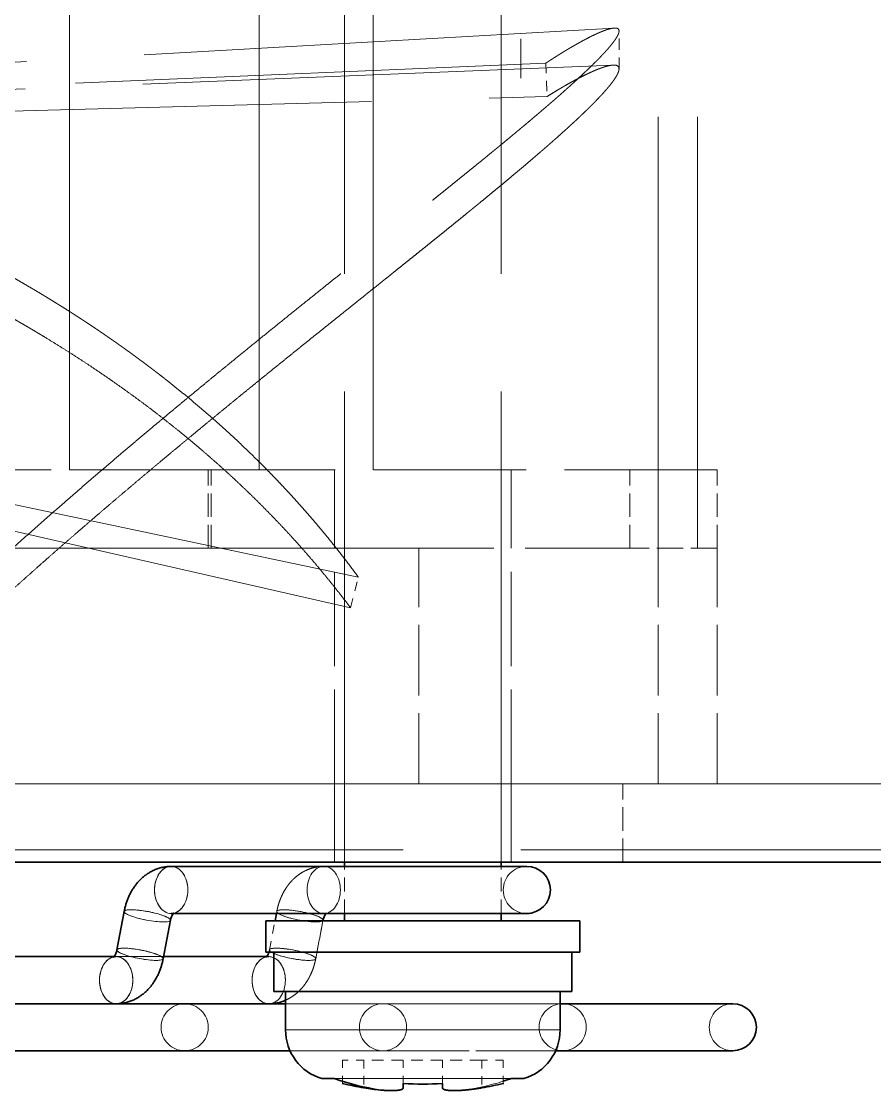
# Model space of a CAD drawing. Extents: x 23 to 587, y 4 to 413.
# Drawn here: x 163.55 to 174.42, y 298.57 to 312.2 of the extents above; entities that cross this region are included whole.
import ezdxf

# ---------------------------------------------------------------- set-up
doc = ezdxf.new("R2010")
doc.units = 0
doc.linetypes.add('DASHDOT', pattern=[18.5, 12, -3, 0.5, -3])
doc.linetypes.add('DASHED', pattern=[15, 12, -3])
doc.layers.get('0').update_dxf_attribs({"lineweight": 13})

# ---------------------------------------------------------------- blocks, each defined once
blk = doc.blocks.new('BLOCK389')
at = {"color": 7, "linetype": 'DASHDOT', "lineweight": 13, "ltscale": 0.351}
for p, q in [((129.39, -81.78), (129.39, -95.82)), ((136.41, -88.8), (122.37, -88.8))]:
    blk.add_line(p, q, dxfattribs=at)
blk = doc.blocks.new('BLOCK398')
at = {"color": 7, "linetype": 'DASHED', "lineweight": 13}
for p, q in [((124.89, -115.8), (124.89, -69.793)), ((128.89, -115.8), (128.89, -69.793)), ((132.89, -81.8), (132.89, -107.8)), ((133.89, -81.8), (133.89, -107.8)), ((117.888, -105.8), (117.888, -83.8)), ((117.888, -105.8), (117.888, -83.8)), ((122.723, -105.8), (122.723, -83.8)), ((122.723, -105.8), (122.723, -83.8)), ((125.624, -105.8), (125.624, -83.8)), ((125.624, -105.8), (125.624, -83.8)), ((131.769, -94.539), (99.338, -96.382)), ((130.029, -95.431), (98.581, -96.77)), ((131.743, -95.483), (99.326, -96.793)), ((98.591, -97.142), (130.052, -96.287)), ((125.246, -108.534), (96.501, -102.467)), ((125.048, -109.316), (96.415, -102.807)), ((126.79, -107.8), (21.99, -107.8)), ((-65.61, -113.8), (554.39, -113.8)), ((126.79, -113.8), (21.99, -113.8)), ((-65.61, -115.482), (554.39, -115.482)), ((119.074, -118.208), (75.513, -118.208)), ((120.282, -118.208), (79.402, -118.208)), ((122.963, -118.208), (79.402, -118.208)), ((74.39, -119.408), (134.79, -119.408)), ((130.454, -119.408), (74.39, -119.408)), ((74.39, -119.408), (130.454, -119.408)), ((125.875, -119.408), (74.39, -119.408)), ((74.39, -119.408), (125.875, -119.408)), ((120.82, -119.408), (74.39, -119.408)), ((74.39, -119.408), (120.82, -119.408)), ((119.074, -119.408), (75.513, -119.408)), ((118.975, -119.408), (79.402, -119.408)), ((122.963, -119.408), (79.402, -119.408))]:
    blk.add_line(p, q, dxfattribs=at)
at = {"color": 7, "linetype": 'DASHED', "lineweight": 13, "ltscale": 0.024122}
blk.add_line((131.89, -95.581), (131.89, -94.616), dxfattribs=at)
at = {"color": 7, "linetype": 'DASHED', "lineweight": 13, "ltscale": 0.021412}
blk.add_line((130.029, -95.431), (130.051, -96.287), dxfattribs=at)
at = {"color": 7, "linetype": 'DASHED', "lineweight": 13, "ltscale": 0.266794}
for p, q in [((121.416, -105.8), (110.744, -105.8)), ((121.492, -107.8), (132.164, -107.8))]:
    blk.add_line(p, q, dxfattribs=at)
at = {"color": 7, "linetype": 'DASHED', "lineweight": 13, "ltscale": 0.088198}
blk.add_line((117.888, -105.8), (121.416, -105.8), dxfattribs=at)
at = {"color": 7, "linetype": 'DASHED', "lineweight": 13, "ltscale": 0.05}
for p, q in [((121.416, -107.8), (121.416, -105.8)), ((121.416, -107.8), (121.416, -105.8)), ((121.492, -107.8), (121.492, -105.8)), ((121.492, -107.8), (121.492, -105.8)), ((132.164, -107.8), (132.164, -105.8)), ((132.164, -107.8), (132.164, -105.8)), ((134.39, -107.8), (134.39, -105.8)), ((134.39, -107.8), (134.39, -105.8)), ((124.64, -115.8), (124.64, -113.8)), ((124.64, -113.8), (124.64, -115.8)), ((129.14, -115.8), (129.14, -113.8)), ((129.14, -113.8), (129.14, -115.8)), ((131.99, -115.8), (131.99, -113.8))]:
    blk.add_line(p, q, dxfattribs=at)
at = {"color": 7, "linetype": 'DASHED', "lineweight": 13, "ltscale": 0.32435}
blk.add_line((134.39, -105.8), (121.416, -105.8), dxfattribs=at)
at = {"color": 7, "linetype": 'DASHED', "lineweight": 13, "ltscale": 0.2}
for p, q in [((124.64, -113.8), (124.64, -105.8)), ((124.64, -113.8), (124.64, -105.8)), ((129.14, -113.8), (129.14, -105.8)), ((129.14, -113.8), (129.14, -105.8))]:
    blk.add_line(p, q, dxfattribs=at)
at = {"color": 7, "linetype": 'DASHED', "lineweight": 13, "ltscale": 0.15}
for p, q in [((126.79, -113.8), (126.79, -107.8)), ((126.79, -113.8), (126.79, -107.8)), ((132.89, -113.8), (132.89, -107.8)), ((134.39, -113.8), (134.39, -107.8))]:
    blk.add_line(p, q, dxfattribs=at)
at = {"color": 7, "linetype": 'DASHED', "lineweight": 13, "ltscale": 0.05565}
blk.add_line((134.39, -107.8), (132.164, -107.8), dxfattribs=at)
at = {"color": 7, "linetype": 'DASHED', "lineweight": 13, "ltscale": 0.020169}
blk.add_line((125.048, -109.316), (125.246, -108.534), dxfattribs=at)
at = {"color": 7, "lineweight": 13}
blk.add_line((-65.61, -113.8), (554.39, -113.8), dxfattribs=at)
at = {"color": 7, "linetype": 'DASHED', "lineweight": 13, "ltscale": 0.19}
blk.add_line((126.79, -113.8), (134.39, -113.8), dxfattribs=at)
at = {"color": 7, "lineweight": 35}
for p, q in [((-65.61, -115.8), (554.39, -115.8)), ((119.024, -118.208), (75.513, -118.208)), ((123.39, -119.408), (74.39, -119.408)), ((123.506, -120.608), (74.39, -120.608)), ((74.39, -120.608), (123.506, -120.608)), ((123.506, -120.608), (74.39, -120.608)), ((74.39, -120.608), (123.506, -120.608)), ((123.506, -120.608), (74.39, -120.608)), ((74.39, -120.608), (123.506, -120.608)), ((120.82, -120.608), (74.39, -120.608)), ((74.39, -120.608), (120.82, -120.608))]:
    blk.add_line(p, q, dxfattribs=at)
at = {"color": 7, "lineweight": 35, "ltscale": 0.002707}
for p, q in [((124.89, -115.908), (124.89, -115.8)), ((128.89, -115.908), (128.89, -115.8))]:
    blk.add_line(p, q, dxfattribs=at)
at = {"color": 7, "lineweight": 35, "ltscale": 0.109234}
for p, q in [((120.476, -115.908), (124.845, -115.908)), ((120.476, -117.108), (124.845, -117.108))]:
    blk.add_line(p, q, dxfattribs=at)
at = {"color": 7, "linetype": 'DASHED', "lineweight": 13, "ltscale": 0.109234}
for p, q in [((124.845, -115.908), (120.476, -115.908)), ((128.735, -115.908), (124.365, -115.908)), ((124.365, -115.908), (128.735, -115.908))]:
    blk.add_line(p, q, dxfattribs=at)
at = {"color": 7, "lineweight": 35, "ltscale": 0.117364}
for p, q in [((124.845, -115.908), (129.54, -115.908)), ((124.845, -117.108), (129.54, -117.108))]:
    blk.add_line(p, q, dxfattribs=at)
at = {"color": 7, "linetype": 'DASHED', "lineweight": 13, "ltscale": 0.048614}
blk.add_line((126.79, -115.908), (124.845, -115.908), dxfattribs=at)
at = {"color": 7, "linetype": 'DASHED', "lineweight": 13, "ltscale": 0.03}
for p, q in [((124.89, -117.108), (124.89, -115.908)), ((128.89, -117.108), (128.89, -115.908))]:
    blk.add_line(p, q, dxfattribs=at)
at = {"color": 7, "linetype": 'DASHED', "lineweight": 13, "ltscale": 0.06875}
blk.add_line((129.54, -115.908), (126.79, -115.908), dxfattribs=at)
at = {"color": 7, "linetype": 'DASHED', "lineweight": 13, "ltscale": 0.020136}
for p, q in [((129.54, -115.908), (128.735, -115.908)), ((128.735, -115.908), (129.54, -115.908))]:
    blk.add_line(p, q, dxfattribs=at)
at = {"color": 7, "lineweight": 35, "ltscale": 0.024935}
for p, q in [((119.093, -118.037), (119.278, -117.057)), ((119.278, -117.057), (119.093, -118.037)), ((120.457, -117.28), (120.272, -118.26))]:
    blk.add_line(p, q, dxfattribs=at)
at = {"color": 7, "linetype": 'DASHED', "lineweight": 13, "ltscale": 0.00125}
for p, q in [((120.526, -117.108), (120.476, -117.108)), ((124.365, -117.108), (124.415, -117.108)), ((119.074, -118.208), (119.024, -118.208)), ((122.963, -118.208), (122.913, -118.208))]:
    blk.add_line(p, q, dxfattribs=at)
at = {"color": 7, "lineweight": 35, "ltscale": 0.06579}
blk.add_line((123.158, -117.108), (120.526, -117.108), dxfattribs=at)
at = {"color": 7, "lineweight": 35, "ltscale": 0.004694}
blk.add_line((123.123, -117.293), (123.158, -117.108), dxfattribs=at)
at = {"color": 7, "lineweight": 35, "ltscale": 0.004696}
blk.add_line((123.123, -117.293), (123.158, -117.108), dxfattribs=at)
at = {"color": 7, "linetype": 'DASHED', "lineweight": 13, "ltscale": 0.001315}
blk.add_line((123.158, -117.108), (123.167, -117.057), dxfattribs=at)
at = {"color": 7, "linetype": 'DASHED', "lineweight": 13, "ltscale": 0.001313}
blk.add_line((123.158, -117.108), (123.167, -117.057), dxfattribs=at)
at = {"color": 7, "linetype": 'DASHED', "lineweight": 13, "ltscale": 0.031438}
blk.add_line((124.415, -117.108), (123.158, -117.108), dxfattribs=at)
at = {"color": 7, "lineweight": 35, "ltscale": 0.013121}
blk.add_line((124.89, -117.108), (124.365, -117.108), dxfattribs=at)
at = {"color": 7, "lineweight": 35, "ltscale": 0.010757}
blk.add_line((124.845, -117.108), (124.415, -117.108), dxfattribs=at)
at = {"color": 7, "lineweight": 35, "ltscale": 0.011872}
blk.add_line((124.415, -117.108), (124.89, -117.108), dxfattribs=at)
at = {"color": 7, "lineweight": 35, "ltscale": 0.001114}
blk.add_line((124.89, -117.108), (124.845, -117.108), dxfattribs=at)
at = {"color": 7, "linetype": 'DASHED', "lineweight": 13, "ltscale": 0.096113}
blk.add_line((128.735, -117.108), (124.89, -117.108), dxfattribs=at)
at = {"color": 7, "linetype": 'DASHED', "lineweight": 13, "ltscale": 0.0475}
blk.add_line((126.79, -117.108), (124.89, -117.108), dxfattribs=at)
at = {"color": 7, "linetype": 'DASHED', "lineweight": 13, "ltscale": 0.096112}
blk.add_line((124.89, -117.108), (128.735, -117.108), dxfattribs=at)
at = {"color": 7, "lineweight": 35, "ltscale": 0.004612}
for p, q in [((124.89, -117.293), (124.89, -117.108)), ((128.89, -117.293), (128.89, -117.108))]:
    blk.add_line(p, q, dxfattribs=at)
at = {"color": 7, "linetype": 'DASHED', "lineweight": 13, "ltscale": 0.0525}
blk.add_line((128.89, -117.108), (126.79, -117.108), dxfattribs=at)
at = {"color": 7, "linetype": 'DASHED', "lineweight": 13, "ltscale": 0.00387}
blk.add_line((128.889, -117.108), (128.735, -117.108), dxfattribs=at)
at = {"color": 7, "linetype": 'DASHED', "lineweight": 13, "ltscale": 0.003886}
blk.add_line((128.735, -117.108), (128.89, -117.108), dxfattribs=at)
at = {"color": 7, "lineweight": 35, "ltscale": 0.016266}
blk.add_line((129.54, -117.108), (128.889, -117.108), dxfattribs=at)
at = {"color": 7, "lineweight": 35, "ltscale": 0.01625}
for p, q in [((129.54, -117.108), (128.89, -117.108)), ((128.89, -117.108), (129.54, -117.108))]:
    blk.add_line(p, q, dxfattribs=at)
at = {"color": 7, "linetype": 'DASHED', "lineweight": 13, "ltscale": 0.024935}
for p, q in [((120.457, -117.28), (120.272, -118.26)), ((124.161, -118.26), (124.346, -117.28))]:
    blk.add_line(p, q, dxfattribs=at)
at = {"color": 7, "lineweight": 35, "ltscale": 0.012242}
for p, q in [((123.38, -117.293), (122.89, -117.293)), ((123.38, -118.093), (122.89, -118.093))]:
    blk.add_line(p, q, dxfattribs=at)
at = {"color": 7, "lineweight": 35, "ltscale": 0.02}
for p, q in [((122.89, -118.093), (122.89, -117.293)), ((130.89, -118.093), (130.89, -117.293))]:
    blk.add_line(p, q, dxfattribs=at)
at = {"color": 7, "linetype": 'DASHED', "lineweight": 13, "ltscale": 0.018926}
blk.add_line((122.982, -118.037), (123.123, -117.293), dxfattribs=at)
blk.add_line((122.982, -118.037), (123.123, -117.293), dxfattribs=at)
at = {"color": 7, "lineweight": 35, "ltscale": 0.187758}
for p, q in [((130.89, -117.293), (123.38, -117.293)), ((130.89, -118.093), (123.38, -118.093))]:
    blk.add_line(p, q, dxfattribs=at)
at = {"color": 7, "linetype": 'DASHED', "lineweight": 13, "ltscale": 0.02461}
blk.add_line((124.344, -117.293), (124.161, -118.26), dxfattribs=at)
at = {"color": 7, "lineweight": 35, "ltscale": 0.000324867}
blk.add_line((124.346, -117.28), (124.344, -117.293), dxfattribs=at)
at = {"color": 7, "lineweight": 35, "ltscale": 0.065789}
blk.add_line((122.913, -118.208), (120.282, -118.208), dxfattribs=at)
at = {"color": 7, "linetype": 'DASHED', "lineweight": 13, "ltscale": 0.001445}
blk.add_line((122.968, -118.093), (122.982, -118.037), dxfattribs=at)
blk.add_line((122.968, -118.093), (122.982, -118.037), dxfattribs=at)
at = {"color": 7, "lineweight": 35, "ltscale": 0.025}
for p, q in [((123.09, -119.093), (123.09, -118.093)), ((130.69, -119.093), (130.69, -118.093))]:
    blk.add_line(p, q, dxfattribs=at)
at = {"color": 7, "lineweight": 35, "ltscale": 0.01163}
blk.add_line((123.555, -119.093), (123.09, -119.093), dxfattribs=at)
at = {"color": 7, "lineweight": 35, "ltscale": 0.024475}
for p, q in [((123.39, -120.072), (123.39, -119.093)), ((130.39, -120.072), (130.39, -119.093))]:
    blk.add_line(p, q, dxfattribs=at)
at = {"color": 7, "lineweight": 35, "ltscale": 0.17837}
blk.add_line((130.69, -119.093), (123.555, -119.093), dxfattribs=at)
at = {"color": 7, "lineweight": 35, "ltscale": 0.099776}
blk.add_line((119.074, -119.408), (115.083, -119.408), dxfattribs=at)
at = {"color": 7, "lineweight": 35, "ltscale": 0.099712}
blk.add_line((122.963, -119.408), (118.975, -119.408), dxfattribs=at)
at = {"color": 7, "linetype": 'DASHED', "lineweight": 13, "ltscale": 0.175}
blk.add_line((130.39, -119.408), (123.39, -119.408), dxfattribs=at)
at = {"color": 7, "lineweight": 35, "ltscale": 0.11}
blk.add_line((134.79, -119.408), (130.39, -119.408), dxfattribs=at)
at = {"color": 7, "linetype": 'DASHED', "lineweight": 13, "ltscale": 0.164288}
blk.add_line((129.962, -120.072), (123.39, -120.072), dxfattribs=at)
at = {"color": 7, "lineweight": 13, "ltscale": 0.010712}
blk.add_line((123.818, -120.072), (123.39, -120.072), dxfattribs=at)
at = {"color": 7, "lineweight": 13, "ltscale": 0.164288}
blk.add_line((130.39, -120.072), (123.818, -120.072), dxfattribs=at)
at = {"color": 7, "linetype": 'DASHED', "lineweight": 13, "ltscale": 0.010712}
blk.add_line((130.39, -120.072), (129.962, -120.072), dxfattribs=at)
at = {"color": 7, "linetype": 'DASHED', "lineweight": 13, "ltscale": 0.169208}
for p, q in [((130.274, -120.608), (123.506, -120.608)), ((123.506, -120.608), (130.274, -120.608))]:
    blk.add_line(p, q, dxfattribs=at)
at = {"color": 7, "linetype": 'DASHED', "lineweight": 13, "ltscale": 0.169207}
for p, q in [((130.274, -120.608), (123.506, -120.608)), ((123.506, -120.608), (130.274, -120.608))]:
    blk.add_line(p, q, dxfattribs=at)
at = {"color": 7, "linetype": 'DASHED', "lineweight": 13, "ltscale": 0.059238}
for p, q in [((125.875, -120.608), (123.506, -120.608)), ((123.506, -120.608), (125.875, -120.608))]:
    blk.add_line(p, q, dxfattribs=at)
at = {"color": 7, "lineweight": 35, "ltscale": 0.112897}
for p, q in [((134.79, -120.608), (130.274, -120.608)), ((130.274, -120.608), (134.79, -120.608))]:
    blk.add_line(p, q, dxfattribs=at)
at = {"color": 7, "lineweight": 35, "ltscale": 0.004501}
for p, q in [((130.454, -120.608), (130.274, -120.608)), ((130.274, -120.608), (130.454, -120.608))]:
    blk.add_line(p, q, dxfattribs=at)
at = {"color": 7, "lineweight": 35, "ltscale": 0.000429883}
blk.add_line((130.471, -120.608), (130.454, -120.608), dxfattribs=at)
at = {"color": 7, "linetype": 'DASHED', "lineweight": 13, "ltscale": 0.01375}
for p, q in [((125.39, -120.843), (124.84, -120.843)), ((128.94, -120.843), (128.39, -120.843))]:
    blk.add_line(p, q, dxfattribs=at)
at = {"color": 7, "linetype": 'DASHED', "lineweight": 13, "ltscale": 0.014978}
for p, q in [((124.84, -120.843), (124.84, -121.442)), ((126.39, -120.843), (126.39, -121.442)), ((127.39, -120.843), (127.39, -121.442)), ((128.94, -120.843), (128.94, -121.442))]:
    blk.add_line(p, q, dxfattribs=at)
at = {"color": 7, "linetype": 'DASHED', "lineweight": 13, "ltscale": 0.025}
for p, q in [((126.39, -120.843), (125.39, -120.843)), ((127.39, -120.843), (126.39, -120.843)), ((128.39, -120.843), (127.39, -120.843))]:
    blk.add_line(p, q, dxfattribs=at)
at = {"color": 7, "linetype": 'DASHED', "lineweight": 13, "ltscale": 0.017154}
blk.add_line((125.39, -120.843), (125.39, -121.529), dxfattribs=at)
at = {"color": 7, "linetype": 'DASHED', "lineweight": 13, "ltscale": 0.01775}
for p, q in [((125.39, -120.843), (125.39, -121.553)), ((128.39, -120.843), (128.39, -121.553)), ((128.39, -120.843), (128.39, -121.553))]:
    blk.add_line(p, q, dxfattribs=at)
at = {"color": 7, "linetype": 'DASHED', "lineweight": 13, "ltscale": 0.120702}
blk.add_line((129.147, -121.318), (124.319, -121.318), dxfattribs=at)
at = {"color": 7, "lineweight": 35, "ltscale": 0.00787}
for p, q in [((124.633, -121.318), (124.319, -121.318)), ((129.461, -121.318), (129.147, -121.318))]:
    blk.add_line(p, q, dxfattribs=at)
at = {"color": 7, "lineweight": 13, "ltscale": 0.120702}
blk.add_line((129.461, -121.318), (124.633, -121.318), dxfattribs=at)
at = {"color": 7, "linetype": 'DASHED', "lineweight": 13, "ltscale": 0.000349647}
blk.add_line((124.84, -121.442), (124.84, -121.456), dxfattribs=at)
at = {"color": 7, "lineweight": 13, "ltscale": 0.00059547}
blk.add_line((125.39, -121.529), (125.39, -121.553), dxfattribs=at)
at = {"color": 7, "lineweight": 35, "ltscale": 0.002772}
for p, q in [((126.39, -121.442), (126.39, -121.553)), ((127.39, -121.442), (127.39, -121.553))]:
    blk.add_line(p, q, dxfattribs=at)
at = {"color": 7, "lineweight": 35, "ltscale": 0.000349647}
blk.add_line((128.94, -121.456), (128.94, -121.442), dxfattribs=at)
at = {"color": 7, "linetype": 'DASHED', "lineweight": 13}
for centre, radius, start, end in [((131.787, -94.734), 0.195, 74.3218, 95.2769), ((131.823, -94.611), 0.0673, 355.9602, 74.9618), ((131.762, -95.697), 0.215, 68.6884, 95.1363), ((131.806, -95.574), 0.0842, 355.7736, 65.9823), ((129.54, -116.508), 0.6, 90, 270), ((129.54, -116.508), 0.6, 90, 180), ((129.54, -116.508), 0.6, 0, 90), ((129.54, -116.508), 0.6, 180, 270), ((129.54, -116.508), 0.6, 282.0173, 359.9996), ((119.07, -118.334), 0.125, 88.2902, 119.3125), ((122.959, -118.334), 0.125, 88.2774, 119.2193), ((120.82, -120.008), 0.6, 90, 180), ((120.82, -120.008), 0.6, 0, 90), ((125.875, -120.008), 0.6, 90, 180), ((125.875, -120.008), 0.6, 360, 90), ((130.454, -120.008), 0.6, 90, 180), ((130.454, -120.008), 0.6, 360, 90), ((134.79, -120.008), 0.6, 90, 180), ((120.82, -120.008), 0.6, 180, 270), ((120.82, -120.008), 0.6, 270, 0), ((125.875, -120.008), 0.6, 180, 270), ((125.875, -120.008), 0.6, 270, 0), ((130.454, -120.008), 0.6, 180, 270), ((130.454, -120.008), 0.6, 271.6199, 0.0118), ((134.79, -120.008), 0.6, 180, 270), ((126.89, -112.694), 8.985, 256.8128, 260.3912), ((126.324, -116.095), 5.537, 260.2935, 264.6527), ((126.121, -118.363), 3.259, 264.4882, 269.6108), ((127.659, -118.367), 3.256, 270.3792, 275.5166)]:
    blk.add_arc(centre, radius, start, end, dxfattribs=at)
at = {"color": 7, "lineweight": 35}
for centre, radius, start, end in [((129.54, -116.508), 0.6, 270, 450), ((120.874, -117.345), 0.421, 145.7618, 171.142), ((124.763, -117.345), 0.421, 145.7836, 171.1284), ((129.536, -116.478), 0.631, 270.354, 281.787), ((118.679, -117.973), 0.418, 325.4183, 351.2148), ((122.668, -118.021), 0.308, 318.48, 346.4895), ((122.615, -117.996), 0.366, 324.6195, 344.7502), ((122.961, -118.346), 1.063, 270.0992, 293.795), ((122.961, -118.346), 1.063, 270.0992, 293.795), ((134.79, -120.008), 0.6, 360, 90), ((124.69, -120.072), 1.3, 179.9994, 253.3988), ((129.09, -120.072), 1.3, 286.6012, 0.0006), ((134.79, -120.008), 0.6, 270, 0), ((126.89, -112.694), 8.985, 256.8128, 260.3912), ((126.89, -112.688), 8.769, 266.7311, 273.2689), ((126.89, -112.688), 8.769, 266.7311, 273.2689), ((126.89, -112.694), 8.985, 279.6088, 283.1872), ((126.89, -112.694), 8.985, 279.6088, 283.1872), ((126.324, -116.092), 5.54, 260.299, 264.6556), ((127.456, -116.095), 5.537, 275.3473, 279.7065)]:
    blk.add_arc(centre, radius, start, end, dxfattribs=at)
at = {"color": 7, "lineweight": 13}
for centre, major_axis, ratio, start_param, end_param in [((120.476, -116.508), (0, -0.6), 0.707107, 3.141593, 6.283185), ((119.868, -117.168), (0.59, -0.112), 0.183013, 3.141593, 6.283185), ((123.757, -117.168), (-0.59, 0.112), 0.183013, 0.405928, 1.732481), ((123.757, -117.168), (-0.59, 0.112), 0.183013, 3.01451, 3.141593), ((119.074, -118.808), (0, -0.6), 0.707107, 3.269021, 6.283185), ((119.682, -118.148), (0.59, -0.112), 0.183013, 3.141593, 6.283185), ((122.963, -118.808), (0, 0.6), 0.707107, 0.127488, 3.141593), ((123.571, -118.148), (-0.59, 0.112), 0.183013, 0.437364, 0.651187), ((122.963, -118.808), (0, -0.6), 0.707107, 0.016888, 0.040927)]:
    blk.add_ellipse(centre, major_axis=major_axis, ratio=ratio, start_param=start_param, end_param=end_param, dxfattribs=at)
at = {"color": 7, "linetype": 'DASHED', "lineweight": 13}
for centre, major_axis, ratio, start_param, end_param in [((120.476, -116.508), (0, 0.6), 0.707107, 3.141593, 9.424778), ((120.476, -116.508), (0, -0.6), 0.707107, 6.283185, 9.424778), ((124.365, -116.508), (0, 0.6), 0.707107, 4.712389, 10.995574), ((124.365, -116.508), (0, -0.6), 0.707107, 3.141593, 9.424778), ((119.868, -117.168), (-0.59, 0.112), 0.183013, 4.747050270022742, 11.03023557720233), ((119.868, -117.168), (0.59, -0.112), 0.183013, 2.373525, 3.141593), ((119.868, -117.168), (0.59, -0.112), 0.183013, 6.283185, 8.65671), ((123.757, -117.168), (-0.59, 0.112), 0.183013, 6.283185, 6.689113), ((123.757, -117.168), (0.59, -0.112), 0.183013, 3.176254, 9.459439), ((123.757, -117.168), (-0.59, 0.112), 0.183013, 3.141593, 6.283185), ((123.757, -117.168), (-0.59, 0.112), 0.183013, 1.732481, 3.01451), ((119.682, -118.148), (-0.59, 0.112), 0.183013, 5.515118, 11.798303), ((119.682, -118.148), (0.59, -0.112), 0.183013, 6.283185, 9.424778), ((123.571, -118.148), (0.59, -0.112), 0.183013, 5.515118, 11.798303), ((123.571, -118.148), (-0.59, 0.112), 0.183013, 5.515118, 6.72055), ((123.571, -118.148), (-0.59, 0.112), 0.183013, 0.651187, 5.515118), ((119.074, -118.808), (0, 0.6), 0.707107, 1.57079632679647, 7.853981633975983), ((119.074, -118.808), (0, -0.6), 0.707107, 6.283185, 9.552207), ((122.963, -118.808), (0, -0.6), 0.707107, 0.01688846574209191, 6.300073772921679), ((122.963, -118.808), (0, 0.6), 0.707107, 4.712389, 6.410674), ((122.963, -118.808), (0, 0.6), 0.707107, 3.141593, 4.712389), ((126.89, -112.693), (0, 9), 0.877583, 3.279075, 3.404035)]:
    blk.add_ellipse(centre, major_axis=major_axis, ratio=ratio, start_param=start_param, end_param=end_param, dxfattribs=at)
at = {"color": 7, "lineweight": 35}
for major_axis, start_param, end_param in [((0, -9), 5.993434, 6.145703), ((0, 9), 3.404035, 3.431344)]:
    blk.add_ellipse((126.89, -112.693), major_axis=major_axis, ratio=0.877583, start_param=start_param, end_param=end_param, dxfattribs=at)
at = {"color": 7, "linetype": 'DASHED', "lineweight": 13}
for points, degree, knots in [([(125.246, -108.534), (124.316, -107.263), (123.273, -106.054), (122.112, -104.908), (120.643, -103.668), (119.019, -102.518), (118.809, -102.372), (118.383, -102.083), (117.946, -101.8), (117.725, -101.66), (117.279, -101.383), (116.823, -101.112), (116.593, -100.979), (116.127, -100.714), (115.65, -100.455), (115.407, -100.325), (114.921, -100.073), (114.427, -99.828), (114.178, -99.707), (113.675, -99.468), (113.163, -99.235), (112.906, -99.121), (112.102, -98.772), (111.281, -98.44), (110.717, -98.223), (108.952, -97.577), (107.116, -97.003), (105.845, -96.648), (104.209, -96.244), (102.536, -95.893), (102.188, -95.822), (101.489, -95.686), (100.785, -95.559), (100.431, -95.498), (99.332, -95.316), (98.227, -95.157), (97.475, -95.06), (95.924, -94.881), (94.366, -94.746), (93.564, -94.688), (91.94, -94.594), (90.316, -94.547), (89.495, -94.534), (88.399, -94.534), (87.305, -94.555), (87.032, -94.561), (86.482, -94.577), (85.934, -94.598), (85.661, -94.61), (85.122, -94.636), (84.584, -94.667), (84.318, -94.683), (83.785, -94.719), (83.252, -94.76), (82.987, -94.782), (81.771, -94.888), (80.565, -95.021), (79.629, -95.141), (78.701, -95.278), (77.783, -95.431)], 5, [0, 0, 0, 0, 0, 0, 17.055786, 17.055786, 17.055786, 19.562779, 19.562779, 19.562779, 22.069772, 22.069772, 22.069772, 24.579032, 24.579032, 24.579032, 27.080698, 27.080698, 27.080698, 29.595736, 29.595736, 29.595736, 32.110775, 32.110775, 32.110775, 37.382099, 37.382099, 37.382099, 48.407233, 48.407233, 48.407233, 51.287631, 51.287631, 51.287631, 54.16803, 54.16803, 54.16803, 60.230916, 60.230916, 60.230916, 66.649358, 66.649358, 66.649358, 73.208548, 73.208548, 73.208548, 75.412301, 75.412301, 75.412301, 77.61366, 77.61366, 77.61366, 79.769256, 79.769256, 79.769256, 81.924852, 81.924852, 81.924852, 89.661017, 89.661017, 89.661017, 89.661017, 89.661017, 89.661017]), ([(131.769, -94.539), (131.725, -94.542), (131.67, -94.552), (131.606, -94.57), (131.434, -94.63), (131.215, -94.731), (131.067, -94.806), (130.793, -94.955), (130.478, -95.143), (130.335, -95.232), (130.185, -95.328), (130.029, -95.431)], 5, [0, 0, 0, 0, 0, 0, 4.196042, 4.196042, 4.196042, 9.758225, 9.758225, 9.758225, 14.011816, 14.011816, 14.011816, 14.011816, 14.011816, 14.011816]), ([(115.624, -108.534), (117.118, -107.167), (118.617, -105.858), (120.109, -104.602), (122.059, -103.002), (123.91, -101.512), (124.283, -101.213), (125.023, -100.621), (125.736, -100.051), (126.006, -99.835), (126.724, -99.261), (127.405, -98.715), (127.823, -98.378), (128.733, -97.641), (129.531, -96.979), (129.947, -96.628), (130.542, -96.111), (131.014, -95.674), (131.175, -95.52), (131.529, -95.168), (131.756, -94.903), (131.846, -94.775), (131.89, -94.679), (131.89, -94.616)], 5, [0, 0, 0, 0, 0, 0, 19.165224, 19.165224, 19.165224, 25.622084, 25.622084, 25.622084, 29.694077, 29.694077, 29.694077, 36.635082, 36.635082, 36.635082, 45.802142, 45.802142, 45.802142, 51.335463, 51.335463, 51.335463, 59.79901, 59.79901, 59.79901, 59.79901, 59.79901, 59.79901]), ([(77.873, -96.287), (79.74, -95.993), (81.638, -95.767), (83.563, -95.608), (85.907, -95.496), (88.274, -95.481), (88.677, -95.482), (89.489, -95.488), (90.302, -95.506), (90.712, -95.518), (91.53, -95.547), (92.348, -95.589), (92.756, -95.612), (93.717, -95.674), (94.674, -95.753), (95.224, -95.803), (96.315, -95.914), (97.402, -96.046), (97.944, -96.117), (99.013, -96.268), (100.076, -96.441), (100.603, -96.532), (101.639, -96.721), (102.665, -96.932), (103.174, -97.041), (104.162, -97.265), (105.137, -97.508), (105.612, -97.632), (106.524, -97.88), (107.421, -98.145), (107.851, -98.277), (109.109, -98.677), (110.335, -99.112), (111.128, -99.412), (112.287, -99.883), (113.409, -100.387), (113.769, -100.553), (114.717, -101.006), (115.637, -101.485), (116.199, -101.792), (116.744, -102.107), (117.275, -102.429)], 5, [0, 0, 0, 0, 0, 0, 15.697102, 15.697102, 15.697102, 18.91026, 18.91026, 18.91026, 22.164252, 22.164252, 22.164252, 25.418243, 25.418243, 25.418243, 29.825675, 29.825675, 29.825675, 34.185196, 34.185196, 34.185196, 38.491934, 38.491934, 38.491934, 42.687644, 42.687644, 42.687644, 46.746274, 46.746274, 46.746274, 50.538555, 50.538555, 50.538555, 57.937851, 57.937851, 57.937851, 61.532842, 61.532842, 61.532842, 67.432633, 67.432633, 67.432633, 67.432633, 67.432633, 67.432633]), ([(131.89, -95.58), (131.89, -95.684), (131.794, -95.857), (131.602, -96.095), (131.136, -96.581), (130.434, -97.222), (130.134, -97.488), (129.484, -98.048), (128.73, -98.676), (128.322, -99.011), (127.67, -99.541), (126.971, -100.104), (126.729, -100.298), (126.081, -100.819), (125.399, -101.364), (124.962, -101.714), (124.519, -102.069), (124.07, -102.429)], 5, [0, 0, 0, 0, 0, 0, 12.361247, 12.361247, 12.361247, 19.665742, 19.665742, 19.665742, 27.211775, 27.211775, 27.211775, 31.068601, 31.068601, 31.068601, 37.374234, 37.374234, 37.374234, 37.374234, 37.374234, 37.374234]), ([(124.365, -115.908), (124.329, -115.908), (124.258, -115.912), (124.152, -115.928), (124.049, -115.955), (123.951, -115.991), (123.857, -116.036), (123.792, -116.075), (123.733, -116.115), (123.679, -116.155), (123.608, -116.216), (123.54, -116.284), (123.476, -116.359), (123.418, -116.438), (123.365, -116.521), (123.318, -116.606), (123.278, -116.693), (123.243, -116.78), (123.212, -116.871), (123.187, -116.963), (123.173, -117.025), (123.167, -117.057)], 3, [0, 0, 0, 0, 0.107128, 0.214376, 0.319932, 0.425806, 0.52892, 0.632464, 0.650696, 0.742186, 0.834061, 0.932128, 1.031354, 1.128225, 1.22554, 1.328557, 1.417935, 1.513496, 1.609416, 1.704872, 1.800602, 1.800602, 1.800602, 1.800602]), ([(124.365, -115.908), (124.329, -115.908), (124.258, -115.912), (124.152, -115.928), (124.049, -115.955), (123.951, -115.991), (123.857, -116.036), (123.792, -116.075), (123.733, -116.115), (123.679, -116.155), (123.608, -116.216), (123.54, -116.284), (123.476, -116.359), (123.418, -116.438), (123.365, -116.521), (123.318, -116.606), (123.278, -116.693), (123.243, -116.78), (123.212, -116.871), (123.187, -116.963), (123.173, -117.025), (123.167, -117.057)], 3, [0, 0, 0, 0, 0.107128, 0.214376, 0.319932, 0.425806, 0.52892, 0.632464, 0.650696, 0.742186, 0.834061, 0.932128, 1.031354, 1.128225, 1.22554, 1.328557, 1.417935, 1.513496, 1.609416, 1.704872, 1.800602, 1.800602, 1.800602, 1.800602]), ([(120.457, -117.28), (120.462, -117.253), (120.469, -117.227), (120.477, -117.201), (120.49, -117.168), (120.507, -117.138), (120.51, -117.131), (120.516, -117.122), (120.522, -117.113), (120.524, -117.111), (120.528, -117.106), (120.532, -117.101), (120.534, -117.099), (120.534, -117.097), (120.544, -117.09), (120.539, -117.093), (120.536, -117.095), (120.533, -117.097), (120.532, -117.097), (120.526, -117.1), (120.519, -117.102), (120.515, -117.103), (120.504, -117.106), (120.494, -117.107), (120.488, -117.108), (120.482, -117.108), (120.476, -117.108)], 5, [0, 0, 0, 0, 0, 0, 0.1354009, 0.1354009, 0.1354009, 0.1745111, 0.1745111, 0.1745111, 0.1883556, 0.1883556, 0.1883556, 0.20546, 0.20546, 0.20546, 0.2138078, 0.2138078, 0.2138078, 0.2221953, 0.2221953, 0.2221953, 0.2467214, 0.2467214, 0.2467214, 0.275872, 0.275872, 0.275872, 0.275872, 0.275872, 0.275872]), ([(120.526, -117.108), (120.528, -117.106), (120.529, -117.105), (120.531, -117.103), (120.533, -117.101), (120.534, -117.098), (120.534, -117.098), (120.535, -117.097), (120.537, -117.096), (120.537, -117.095), (120.539, -117.094), (120.541, -117.093), (120.541, -117.091), (120.538, -117.097), (120.531, -117.094), (120.528, -117.099), (120.515, -117.103), (120.502, -117.107), (120.493, -117.108), (120.485, -117.108), (120.476, -117.108)], 5, [0, 0, 0, 0, 0, 0, 0.01109545, 0.01109545, 0.01109545, 0.01595832, 0.01595832, 0.01595832, 0.01833591, 0.01833591, 0.01833591, 0.02211902, 0.02211902, 0.02211902, 0.04597341, 0.04597341, 0.04597341, 0.08899124, 0.08899124, 0.08899124, 0.08899124, 0.08899124, 0.08899124]), ([(124.365, -117.108), (124.371, -117.108), (124.377, -117.108), (124.384, -117.107), (124.394, -117.106), (124.405, -117.103), (124.41, -117.102), (124.416, -117.1), (124.421, -117.097), (124.423, -117.096), (124.426, -117.095), (124.428, -117.093), (124.433, -117.09), (124.424, -117.097), (124.423, -117.099), (124.421, -117.101), (124.417, -117.106), (124.413, -117.111), (124.411, -117.113), (124.405, -117.122), (124.4, -117.131), (124.396, -117.138), (124.379, -117.168), (124.366, -117.201), (124.358, -117.227), (124.352, -117.253), (124.346, -117.28)], 5, [0, 0, 0, 0, 0, 0, 0.0306492, 0.0306492, 0.0306492, 0.0546119, 0.0546119, 0.0546119, 0.0623627, 0.0623627, 0.0623627, 0.0704112, 0.0704112, 0.0704112, 0.0875156, 0.0875156, 0.0875156, 0.1013601, 0.1013601, 0.1013601, 0.1404703, 0.1404703, 0.1404703, 0.2758712, 0.2758712, 0.2758712, 0.2758712, 0.2758712, 0.2758712]), ([(124.365, -117.108), (124.374, -117.108), (124.383, -117.108), (124.392, -117.106), (124.405, -117.103), (124.417, -117.099), (124.421, -117.096), (124.427, -117.095), (124.431, -117.091), (124.427, -117.095), (124.425, -117.097), (124.424, -117.098), (124.423, -117.099), (124.422, -117.1), (124.42, -117.103), (124.418, -117.104), (124.417, -117.106), (124.415, -117.108)], 5, [0, 0, 0, 0, 0, 0, 0.04430918, 0.04430918, 0.04430918, 0.06688695, 0.06688695, 0.06688695, 0.07352231, 0.07352231, 0.07352231, 0.07807348, 0.07807348, 0.07807348, 0.08924612, 0.08924612, 0.08924612, 0.08924612, 0.08924612, 0.08924612]), ([(119.023, -118.21), (119.022, -118.211), (119.02, -118.213), (119.018, -118.215), (119.017, -118.217), (119.015, -118.219), (119.015, -118.219), (119.014, -118.22), (119.012, -118.222), (119.008, -118.225), (119.013, -118.222), (119.019, -118.219), (119.023, -118.217), (119.035, -118.213), (119.048, -118.21), (119.057, -118.209), (119.065, -118.208), (119.074, -118.208)], 5, [0, 0, 0, 0, 0, 0, 0.01053147, 0.01053147, 0.01053147, 0.01500149, 0.01500149, 0.01500149, 0.02082126, 0.02082126, 0.02082126, 0.04506824, 0.04506824, 0.04506824, 0.08766047, 0.08766047, 0.08766047, 0.08766047, 0.08766047, 0.08766047]), ([(120.272, -118.26), (120.266, -118.291), (120.252, -118.354), (120.227, -118.446), (120.196, -118.537), (120.162, -118.624), (120.121, -118.71), (120.074, -118.795), (120.021, -118.879), (119.963, -118.958), (119.899, -119.032), (119.831, -119.101), (119.76, -119.162), (119.706, -119.202), (119.645, -119.243), (119.578, -119.283), (119.481, -119.329), (119.38, -119.365), (119.278, -119.39), (119.176, -119.405), (119.108, -119.408), (119.074, -119.408)], 3, [0, 0, 0, 0, 0.09573, 0.191186, 0.287106, 0.382667, 0.472045, 0.575062, 0.672377, 0.769248, 0.868474, 0.966541, 1.058416, 1.149906, 1.168138, 1.276605, 1.384601, 1.491094, 1.597268, 1.698987, 1.800603, 1.800603, 1.800603, 1.800603]), ([(122.963, -118.208), (122.954, -118.208), (122.945, -118.209), (122.937, -118.21), (122.923, -118.213), (122.911, -118.218), (122.907, -118.22), (122.901, -118.222), (122.897, -118.226), (122.901, -118.222), (122.904, -118.22), (122.905, -118.218), (122.905, -118.218), (122.906, -118.216), (122.908, -118.214), (122.91, -118.212), (122.912, -118.21), (122.913, -118.208)], 5, [0, 0, 0, 0, 0, 0, 0.04430675, 0.04430675, 0.04430675, 0.06688673, 0.06688673, 0.06688673, 0.07351954, 0.07351954, 0.07351954, 0.07806895, 0.07806895, 0.07806895, 0.08923846, 0.08923846, 0.08923846, 0.08923846, 0.08923846, 0.08923846]), ([(123.39, -119.318), (123.424, -119.303), (123.483, -119.273), (123.549, -119.234), (123.61, -119.191), (123.674, -119.142), (123.751, -119.071), (123.821, -118.996), (123.886, -118.914), (123.945, -118.826), (123.996, -118.737), (124.041, -118.645), (124.08, -118.553), (124.113, -118.457), (124.14, -118.359), (124.155, -118.293), (124.161, -118.26)], 3, [0, 0, 0, 0, 0.112079, 0.197796, 0.22953, 0.337624, 0.437127, 0.542885, 0.646738, 0.749871, 0.858871, 0.956336, 1.056129, 1.158187, 1.259578, 1.361228, 1.361228, 1.361228, 1.361228]), ([(123.39, -119.318), (123.424, -119.303), (123.483, -119.273), (123.549, -119.234), (123.61, -119.191), (123.674, -119.142), (123.751, -119.071), (123.821, -118.996), (123.886, -118.914), (123.945, -118.826), (123.996, -118.737), (124.041, -118.645), (124.08, -118.553), (124.113, -118.457), (124.14, -118.359), (124.155, -118.293), (124.161, -118.26)], 3, [0, 0, 0, 0, 0.112079, 0.197796, 0.22953, 0.337624, 0.437127, 0.542885, 0.646738, 0.749871, 0.858871, 0.956336, 1.056129, 1.158187, 1.259578, 1.361228, 1.361228, 1.361228, 1.361228])]:
    blk.add_open_spline(points, degree=degree, knots=knots, dxfattribs=at)
for points in [[(130.052, -96.287), (130.543, -95.979), (130.971, -95.741), (131.323, -95.577), (131.584, -95.489), (131.743, -95.483)], [(124.07, -102.429), (122.54, -103.659), (120.927, -104.967), (119.269, -106.345), (117.59, -107.793), (115.917, -109.316)], [(117.275, -102.429), (119.2, -103.598), (120.942, -104.875), (122.494, -106.255), (123.86, -107.736), (125.048, -109.316)]]:
    blk.add_open_spline(points, degree=5, dxfattribs=at)
at = {"color": 7, "lineweight": 35}
for points, degree, knots in [([(119.278, -117.057), (119.284, -117.025), (119.298, -116.963), (119.323, -116.871), (119.354, -116.78), (119.389, -116.693), (119.429, -116.606), (119.476, -116.521), (119.529, -116.438), (119.587, -116.359), (119.651, -116.284), (119.719, -116.216), (119.79, -116.155), (119.844, -116.115), (119.905, -116.074), (119.972, -116.034), (120.07, -115.988), (120.17, -115.952), (120.272, -115.927), (120.374, -115.912), (120.442, -115.908), (120.476, -115.908)], 3, [0, 0, 0, 0, 0.09573, 0.191186, 0.287106, 0.382667, 0.472045, 0.575062, 0.672377, 0.769248, 0.868474, 0.966541, 1.058416, 1.149906, 1.168138, 1.276605, 1.384601, 1.491094, 1.597268, 1.698987, 1.800603, 1.800603, 1.800603, 1.800603]), ([(119.278, -117.057), (119.284, -117.025), (119.298, -116.963), (119.323, -116.871), (119.354, -116.78), (119.389, -116.693), (119.429, -116.606), (119.476, -116.521), (119.529, -116.438), (119.587, -116.359), (119.651, -116.284), (119.719, -116.216), (119.79, -116.155), (119.844, -116.115), (119.905, -116.074), (119.972, -116.034), (120.07, -115.988), (120.17, -115.952), (120.272, -115.927), (120.374, -115.912), (120.442, -115.908), (120.476, -115.908)], 3, [0, 0, 0, 0, 0.09573, 0.191186, 0.287106, 0.382667, 0.472045, 0.575062, 0.672377, 0.769248, 0.868474, 0.966541, 1.058416, 1.149906, 1.168138, 1.276605, 1.384601, 1.491094, 1.597268, 1.698987, 1.800603, 1.800603, 1.800603, 1.800603]), ([(119.093, -118.037), (119.091, -118.047), (119.086, -118.067), (119.078, -118.096), (119.069, -118.123), (119.06, -118.146), (119.05, -118.167), (119.04, -118.185), (119.03, -118.2), (119.022, -118.211), (119.016, -118.218), (119.012, -118.222), (119.01, -118.224), (119.009, -118.224)], 3, [0, 0, 0, 0, 0.0318914, 0.0620744, 0.0904206, 0.1161797, 0.1380318, 0.1600777, 0.1772338, 0.1907677, 0.2007246, 0.2065693, 0.208585, 0.208585, 0.208585, 0.208585]), ([(120.272, -118.26), (120.266, -118.291), (120.252, -118.354), (120.227, -118.446), (120.196, -118.537), (120.162, -118.624), (120.121, -118.71), (120.074, -118.795), (120.021, -118.879), (119.963, -118.958), (119.899, -119.032), (119.831, -119.101), (119.76, -119.162), (119.706, -119.202), (119.645, -119.243), (119.578, -119.283), (119.481, -119.329), (119.38, -119.365), (119.278, -119.39), (119.176, -119.405), (119.108, -119.408), (119.074, -119.408)], 3, [0, 0, 0, 0, 0.09573, 0.191186, 0.287106, 0.382667, 0.472045, 0.575062, 0.672377, 0.769248, 0.868474, 0.966541, 1.058416, 1.149906, 1.168138, 1.276605, 1.384601, 1.491094, 1.597268, 1.698987, 1.800603, 1.800603, 1.800603, 1.800603]), ([(125.808, -121.608), (125.938, -121.62), (126.021, -121.622), (126.087, -121.624), (126.192, -121.623), (126.287, -121.611), (126.31, -121.606), (126.351, -121.598), (126.38, -121.577), (126.385, -121.57), (126.39, -121.563), (126.39, -121.553)], 5, [0, 0, 0, 0, 0, 0, 4.334597, 4.334597, 4.334597, 6.500583, 6.500583, 6.500583, 7.188936, 7.188936, 7.188936, 7.188936, 7.188936, 7.188936]), ([(126.39, -121.553), (126.39, -121.568), (126.379, -121.578), (126.37, -121.585), (126.326, -121.606), (126.271, -121.613), (126.24, -121.617), (126.189, -121.621), (126.134, -121.622), (126.122, -121.622), (126.11, -121.623), (126.099, -121.623)], 5, [0, 0, 0, 0, 0, 0, 1.061621, 1.061621, 1.061621, 3.744248, 3.744248, 3.744248, 4.430225, 4.430225, 4.430225, 4.430225, 4.430225, 4.430225]), ([(128.39, -121.553), (128.326, -121.564), (128.272, -121.572), (128.227, -121.578), (128.05, -121.602), (127.949, -121.61), (127.885, -121.616), (127.746, -121.623), (127.641, -121.623), (127.589, -121.621), (127.517, -121.617), (127.452, -121.602), (127.437, -121.597), (127.414, -121.588), (127.397, -121.573), (127.393, -121.567), (127.39, -121.561), (127.39, -121.553)], 5, [0, 0, 0, 0, 0, 0, 0.801158, 0.801158, 0.801158, 3.502002, 3.502002, 3.502002, 7.005226, 7.005226, 7.005226, 8.273052, 8.273052, 8.273052, 8.82813, 8.82813, 8.82813, 8.82813, 8.82813, 8.82813]), ([(127.681, -121.623), (127.627, -121.623), (127.578, -121.621), (127.54, -121.617), (127.476, -121.611), (127.421, -121.59), (127.41, -121.584), (127.394, -121.575), (127.39, -121.557), (127.39, -121.556), (127.39, -121.554), (127.39, -121.553)], 5, [0, 0, 0, 0, 0, 0, 3.12657, 3.12657, 3.12657, 4.341148, 4.341148, 4.341148, 4.452102, 4.452102, 4.452102, 4.452102, 4.452102, 4.452102])]:
    blk.add_open_spline(points, degree=degree, knots=knots, dxfattribs=at)

msp = doc.modelspace()

# ---------------------------------------------------------------- block references
at = {"lineweight": 0, "xscale": 0.5, "yscale": 0.5, "zscale": 0.5}
for name in ['BLOCK398', 'BLOCK389']:
    msp.add_blockref(name, (105.216, 359.385), dxfattribs=at)

doc.saveas('drawing.dxf')
